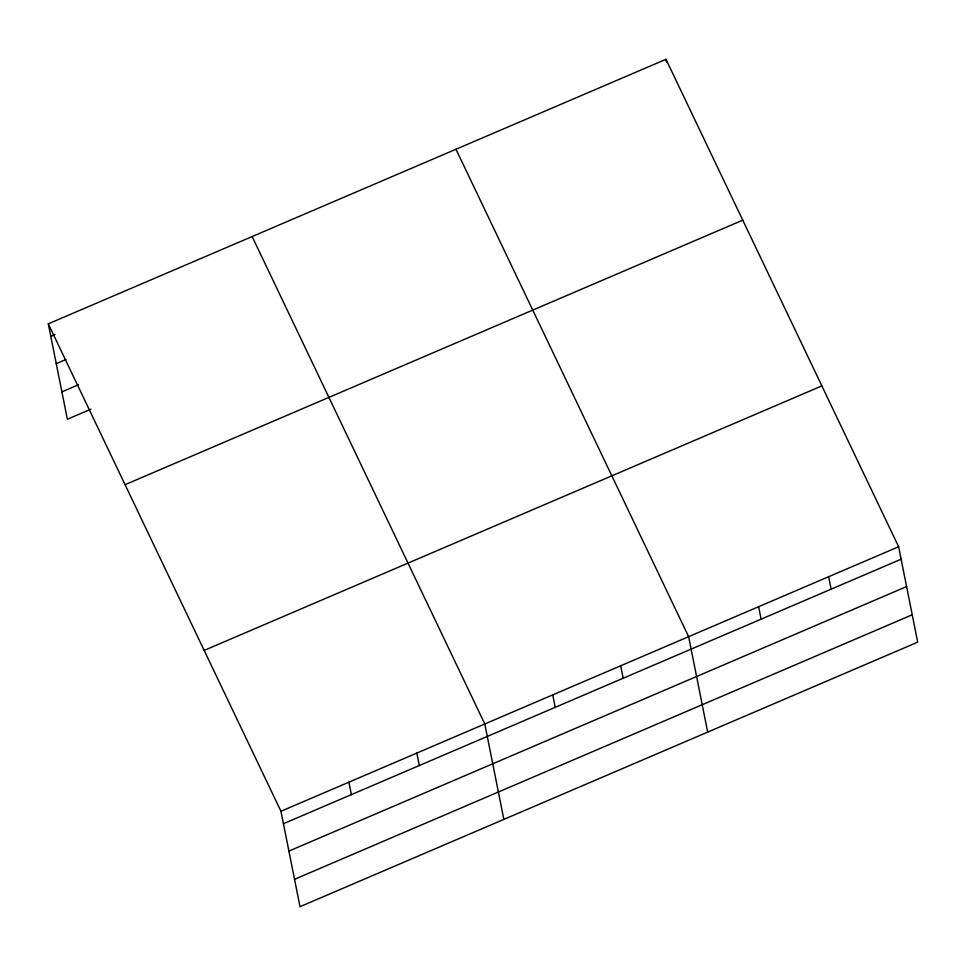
<?xml version="1.0" encoding="UTF-8"?>
<svg xmlns="http://www.w3.org/2000/svg" width="966" height="966" viewBox="0 0 966 966"><rect width="100%" height="100%" fill="white"/><g stroke="black" fill="none" stroke-linecap="round" stroke-linejoin="round"><path stroke-width="1.45" d="M48.3 323.839L665.985 59.312L898.634 546.744L917.7 642.161L300.015 906.688L280.949 811.271L48.3 323.839L67.366 419.256L90.937 409.161M50.787 336.289L54.953 334.514M56.257 363.675L65.966 359.509M61.896 391.882L78.536 384.746M125.073 484.69L742.757 220.163M204.176 650.408L821.861 385.893M280.949 811.271L898.634 546.744M283.436 823.72L901.121 559.205M288.906 851.094L906.591 586.579M294.545 879.302L912.23 614.787M455.976 149.259L688.625 636.679L707.692 732.095M252.138 236.549L484.787 723.969L503.854 819.397M828.635 576.726L831.122 589.188M665.985 59.312L666.54 62.09M758.624 606.708L761.111 619.158M620.679 665.779L623.167 678.241M552.733 694.88L555.221 707.329M416.841 753.069L419.329 765.531M348.895 782.17L351.382 794.62"/></g></svg>
